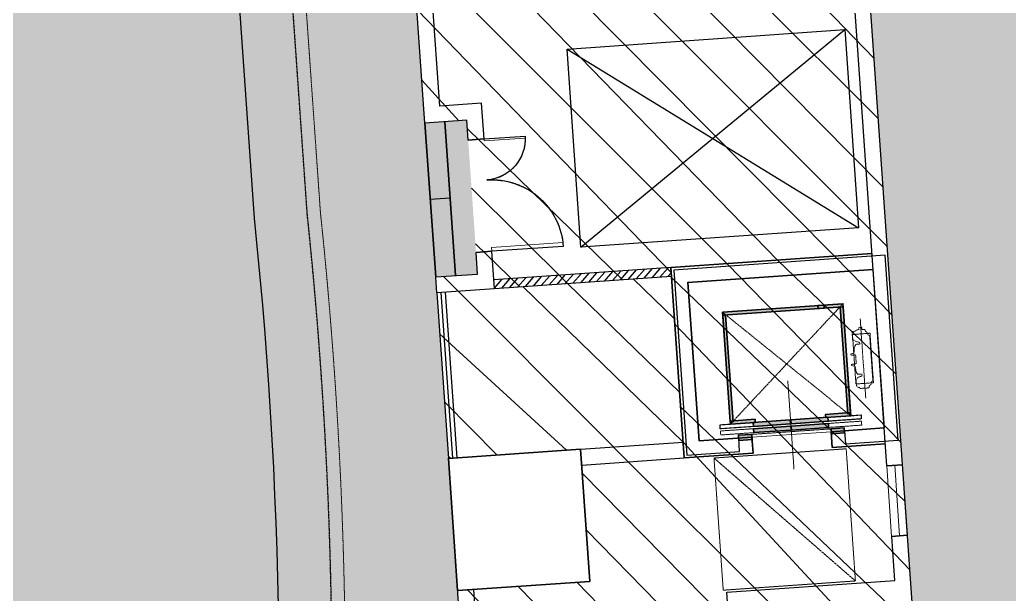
# Model space of a CAD drawing. Header units: millimetres. Extents: x 833941507 to 1669051331, y 817666127 to 1636299673.
# Drawn here: x 834623354 to 834634554, y 817999003 to 818005507 of the extents above; entities that cross this region are included whole.
import ezdxf

# ---------------------------------------------------------------- set-up
doc = ezdxf.new("R2010")
doc.units = ezdxf.units.MM
doc.header["$LTSCALE"] = 3
for name, pattern in [('3A35X-MADL-P-LT-B01-0$0$ACAD_ISO02W033', [5, 4, -1]), ('ACAD_ISO04W033', [10, 8, -1, 0, -1]), ('B0606', [0.7813, 0.39065, -0.39065]), ('B0701', [2.34375, 1.5625, -0.78125]), ('B0703', [4.6875, 3.125, -1.5625]), ('LB01__Road Marking$0$DASHED', [0.75, 0.5, -0.25]), ('LB01__Road Marking$0$x_160725 LB01 interim layout$0$Diag1003.1 - Rbt Give Way', [2, 1, -1])]:
    doc.linetypes.add(name, pattern=pattern)
for name, color, linetype in [('A-WSP-VOID', 7, 'Continuous'), ('BD-CB-SOLID-DH', 251, 'Continuous'), ('LB01__Road Marking$0$MVA832_MARKING', 1, 'Continuous'), ('LB01__Road Marking$0$WSP-SES-SED', 30, 'Continuous'), ('LB01__Road Marking$0$x_160725 LB01 interim layout$0$MVA813_KERB', 1, 'Continuous')]:
    doc.layers.add(name, color=color, linetype=linetype)
for name, color, linetype, lineweight in [('Hatch (CARR)', 252, 'Continuous', 35), ('Hatch (LTC&CB)', 252, 'Continuous', 35), ('LB01__Road Marking$0$AUDIT_D_190415114124-329', 1, 'Continuous', 13), ('UAJ-05SYMB-a', 1, 'Continuous', 9), ('UAJ-08GLAS', 7, 'Continuous', 5), ('UAJ-22INWA', 6, 'Continuous', 35), ('UAJ-23FLOR-h', 251, 'Continuous', 9), ('UAJ-24STAI', 8, 'Continuous', 35), ('UAJ-24STAI-a', 9, '3A35X-MADL-P-LT-B01-0$0$ACAD_ISO02W033', 13), ('UAJ-24STAI-h', 251, 'Continuous', 9), ('UAJ-24STAI-x', 9, 'ACAD_ISO04W033', 5), ('UAJ-24STAI-z', 8, 'B0606', 9), ('UAJ-28STRU', 6, 'Continuous', 35), ('UAJ-32INFR', 7, 'Continuous', 25), ('UAJ-32INFR-d', 9, 'Continuous', 5), ('UAJ-32INFR-z', 8, 'B0703', 9), ('UAJ-61ELEC', 7, 'Continuous', 18)]:
    doc.layers.add(name, color=color, linetype=linetype, lineweight=lineweight)
doc.layers.add('UAJ-24STAI-$', color=32, linetype='Continuous', plot=False)
doc.layers.add('UAJ-28STRU-$', color=32, linetype='Continuous', plot=False)
pattern_1 = [(135, (0, 0), (-673.5192090801866, -673.5192090801866), []), (135, (2.749411666127753e-14, 449.013), (-673.5192090801866, -673.5192090801866), [])]

# ---------------------------------------------------------------- blocks, each defined once
blk = doc.blocks.new('32_UNS-Door-DoubleLeafAsymmatric-plan3')
at = {"layer": 'UAJ-22INWA'}
for p, q in [((50, 0), (50, 180.0000009536743)), ((1324.999999880791, 0), (1324.999999880791, 180))]:
    blk.add_line(p, q, dxfattribs=at)
at = {"layer": 'UAJ-32INFR-d'}
blk.add_line((50, 0), (49.99999988079071, -465), dxfattribs=at)
for points in [[(50, 0), (71.68393766880035, -1.192092895507812e-07), (71.68393778800964, -465), (49.99999988079071, -465)], [(1324.999999880791, 0), (1279.999999880791, -1.192092895507812e-07), (1279.999999880791, -810.0000001192093), (1325, -810)], [(1324.999999880791, 0), (1325, -810)]]:
    blk.add_lwpolyline(points, dxfattribs=at)
at = {"layer": 'UAJ-32INFR-z', "extrusion": (0, 0, -1)}
for centre, radius, start, end in [((-50, 0), 464.9999999999815, 180, 270), ((-1324.999999880791, 0), 810, 270, 0)]:
    blk.add_arc(centre, radius, start, end, dxfattribs=at)
blk = doc.blocks.new('CB-34')
at = {"layer": 'UAJ-24STAI-h'}
for points in [[(1669.529957181177, 1550), (517.5000001192093, 1549.999999880791), (517.5000001192093, 1585), (1669.529957181177, 1585)], [(1882.500000119209, 1550), (1600.000000119209, 1550), (1600, 1585), (1882.500000119209, 1585)], [(517.5, 339), (550.0000001192093, 339), (550.0000001203475, 1549.999999942077), (517.5000000011382, 1549.999999822867)], [(1850, 1550.000000059605), (1882.5, 1549.999999940395), (1882.5, 339.0000001192093), (1850.000000119209, 339)], [(800, 350), (517.5000001192093, 350), (517.5, 315), (800, 314.9999998807907)], [(1882.500000119209, 350), (1600.000000119209, 350), (1600.000000119209, 315), (1882.500000119209, 315)], [(775.5000001192093, 270), (1197.5, 270), (1197.500000119209, 315), (775.5000001192093, 315)], [(775.5, 199.9999998807907), (1197.500000119209, 200), (1197.500000119209, 245), (775.5, 245)], [(1202.500000119209, 270), (1624.500000119209, 270), (1624.5, 315), (1202.5, 315)], [(1202.5, 200), (1624.500000119209, 200), (1624.5, 245), (1202.500000119209, 245)], [(600.0000001192093, 125), (750.0000001192093, 125), (750.0000001192093, 182), (600.0000001192093, 181.9999998807907)], [(1650.000000119209, 125), (1800.000000119209, 125), (1800.000000119209, 182), (1650.000000119209, 182)]]:
    blk.add_hatch(color=256, dxfattribs=at).paths.add_polyline_path(points)
at = {"layer": 'UAJ-24STAI'}
for points in [[(1669.529957181177, 1550), (517.5000001192093, 1549.999999880791), (517.5000001192093, 1585), (1669.529957181177, 1585)], [(1882.500000119209, 1550), (1600.000000119209, 1550), (1600, 1585), (1882.500000119209, 1585)], [(517.5, 339), (550.0000001192093, 339), (550.0000001203475, 1549.999999942077), (517.5000000011382, 1549.999999822867)], [(1850, 1550.000000059605), (1882.5, 1549.999999940395), (1882.5, 339.0000001192093), (1850.000000119209, 339)], [(800, 350), (517.5000001192093, 350), (517.5, 315), (800, 314.9999998807907)], [(1882.500000119209, 350), (1600.000000119209, 350), (1600.000000119209, 315), (1882.500000119209, 315)], [(775.5000001192093, 270), (1197.5, 270), (1197.500000119209, 315), (775.5000001192093, 315)], [(775.5, 199.9999998807907), (1197.500000119209, 200), (1197.500000119209, 245), (775.5, 245)], [(1202.500000119209, 270), (1624.500000119209, 270), (1624.5, 315), (1202.5, 315)], [(1202.5, 200), (1624.500000119209, 200), (1624.5, 245), (1202.500000119209, 245)], [(600.0000001192093, 125), (750.0000001192093, 125), (750.0000001192093, 182), (600.0000001192093, 181.9999998807907)], [(1650.000000119209, 125), (1800.000000119209, 125), (1800.000000119209, 182), (1650.000000119209, 182)]]:
    blk.add_lwpolyline(points, close=True, dxfattribs=at)
at = {"layer": 'UAJ-24STAI-$'}
blk.add_lwpolyline([(517.5000001192093, 1585), (1882.500000119209, 1585), (1882.500000119209, 315), (2000.000000119209, 315), (2000.000000119209, 269.9999998807907), (400.0000001192093, 270), (400.0000001192093, 315.0000001192093), (517.5, 315)], close=True, dxfattribs=at)
at = {"layer": 'UAJ-24STAI-a'}
blk.add_line((1200.000000066459, 757.4999999403954), (1200.000000185668, -242.4999999403954), dxfattribs=at)
for points in [[(1966.750000172011, 669.0000000596046), (2165.750000172011, 669.0000000596046), (2165.750000172011, 1231.000000059605), (1966.750000052802, 1231.000000178814)], [(400.0000001192093, 270), (2000.000000119209, 269.9999998807907), (2000.000000119209, 315), (400.0000001192093, 315.0000001192093)], [(400, 200), (2000, 200), (2000.000000119209, 245), (400, 245)]]:
    blk.add_lwpolyline(points, close=True, dxfattribs=at)
blk.add_lwpolyline([(750.0000001192093, 182), (1650.000000119209, 182)], dxfattribs=at)
at = {"layer": 'UAJ-24STAI-x'}
for p, q in [((517.5, 315), (1882.500000119209, 1585)), ((1882.500000119209, 315), (517.5000001192093, 1585)), ((2066.250000052802, 1399.999999940395), (2066.250000172011, 500.0000000596046))]:
    blk.add_line(p, q, dxfattribs=at)
at = {"layer": 'UAJ-24STAI-z', "flags": 128}
blk.add_lwpolyline([(2074.770000152938, 1304.901902377605, -0.4142135623730951), (2077.770000152938, 1301.901902496815), (2077.770000152938, 1278.401666104794), (2104.507119112365, 1278.406195819378, -0.3749482301613199), (2112.880089931838, 1268.810408651829), (2112.880089812629, 1257.812220156193, -0.1542433398010356), (2136.779965334289, 1237.116247951984), (2138.646259599082, 1236.60272449255), (2138.646259599082, 1214.862724602222, -0.3375838299631195), (2160.319999986045, 1186.41980522871), (2160.319999866836, 706.7801948189735, -0.3375838299638596), (2138.646259599082, 678.3372754454613), (2138.646259599082, 656.5972755551338), (2136.779965334289, 656.0837520956993, -0.1542433397985223), (2112.880089812629, 635.3877798914909), (2112.880089812629, 624.3895936608315, -0.3749482391837352), (2104.507118635528, 614.7938064932823), (2016.828298502318, 614.8086584210396, -0.3720403335817687), (2008.559722953193, 624.3961789011955, -0.1195561982533117), (1987.93045645272, 630.8164194226265, -0.09549265487869965), (1973.838878326766, 646.209302008152, -0.104117110580273), (1971.306633406035, 657.3565106987953), (1971.306633286826, 709.6182580590248, -0.1041171105815051), (1973.838878326766, 720.7654666304588, -0.1275217225976182), (1993.777733617179, 739.9545500874519, -0.09632830015005754), (2039.021903090827, 753.5891006588936), (2045.99282043492, 776.6400001645088), (1992.750000172011, 776.6400001645088), (1992.750000172011, 789.0396863818169), (1985.750000172011, 789.0396862626076, -0.4142135623944502), (1982.750000172011, 792.0396863818169), (1982.750000052802, 806.7418832182884, -0.3599880325571149), (1976.250000172011, 814.5999999642372), (1976.250000172011, 823.5999999642372), (1973.703223996512, 857.8602384924889, 0.276227468585362), (1963.659700446479, 872.1324190497398), (1935.714935713164, 882.5075162053108), (1932.750000172011, 882.6000002026558), (1932.750000052802, 894.6000000834465), (1986.250000172011, 896.1362647414207), (1986.250000172011, 997.0637351870537), (1932.750000052802, 998.6000000834465), (1932.750000172011, 1010.600000083447), (1935.714935713164, 1010.692483961582), (1963.659700446479, 1021.067580997944, 0.2762274686707552), (1973.703223996512, 1035.339761674404), (1976.250000172011, 1069.600000083447), (1976.250000172011, 1078.600000083447, -0.3599880325571657), (1982.750000172011, 1086.458116948605), (1982.750000052802, 1101.160313665867, -0.414213562361685), (1985.750000172011, 1104.160313785076), (1992.750000172011, 1104.160313785076), (1992.750000172011, 1116.560000002384), (2045.99282043492, 1116.560000002384), (2039.021903090827, 1139.61089938879, -0.0963283001732323), (1993.77773349797, 1153.245450079441, -0.0872603553446247), (1979.007494740836, 1165.352755248547), (1964.319999866836, 1165.352755248547), (1964.319999986045, 1264.852755248547), (1981.819999986045, 1264.852755248547), (1981.819999866836, 1257.106072604656, -0.03666062882274079), (1987.930456571929, 1262.383580505848), (1987.952337913863, 1262.396687924862, -0.1192564046935748), (2008.533424907081, 1268.815282046795), (2008.559723072402, 1268.816991508007, -0.3716533619916533), (2016.828298621528, 1278.391341626644), (2042.030000143401, 1278.395611226559), (2042.03000026261, 1301.901902496815, -0.4142135623617295), (2045.030000143401, 1304.901902377605)], format="xyb", close=True, dxfattribs=at)
at = {"layer": 'UAJ-28STRU-$'}
blk.add_lwpolyline([(2400.000000053963, 2100.00000005003), (1.731718839437235e-07, 2100.00000005003), (1.192092895507812e-07, 0), (600.0000001192093, -1.192092753399265e-07), (600.0000001192093, 150), (150.0000001192093, 149.9999998807907), (150.0000001829967, 1950.000000050031), (2250.000000063787, 1950.000000050031), (2250.000000119209, 150), (1800.000000178814, 149.9999998807907), (1800.000000059604, 1.4210854715202e-14), (2400, -1.192092895507812e-07)], close=True, dxfattribs=at)
blk = doc.blocks.new('LB01__Road Marking')
at = {"layer": 'LB01__Road Marking$0$AUDIT_D_190415114124-329', "color": 1, "linetype": 'LB01__Road Marking$0$DASHED', "ltscale": 2}
blk.add_lwpolyline([(834555318.1591753, 817944453.1774079), (834580737.082168, 817947038.8431497, 0.417165218876376), (834626756.804495, 818003324.4050797), (834626068.1776156, 818013174.9269414, -0.02081353460793768), (834625835.512824, 818021430.8118325), (834625986.5476931, 818032663.0675751), (834626097.2313513, 818040894.459167), (834626179.4511237, 818047009.0306418, -0.06065725439883298), (834626803.9749016, 818051620.4200101), (834627204.4459662, 818053151.8589801, -0.09611614066994158), (834632308.5718042, 818060851.6739492, 0.03630728790330327), (834634492.4323119, 818063421.1942466, -0.1453007424370353), (834645481.5527931, 818071778.4626138, -0.1453007424370353)], format="xyb", dxfattribs=at)
at = {"layer": 'LB01__Road Marking$0$MVA832_MARKING', "linetype": 'LB01__Road Marking$0$x_160725 LB01 interim layout$0$Diag1003.1 - Rbt Give Way'}
blk.add_lwpolyline([(834555302.9791975, 817944602.4073254), (834580722.3798147, 817947188.1216521, 0.4171831821632619), (834626607.3542099, 818003311.3049515), (834625918.5428087, 818013164.466323, -0.02081353460795715), (834625685.5263852, 818021432.8287959), (834625836.561252, 818032665.0843724), (834625947.2449101, 818040896.4759643), (834626029.4646826, 818047011.0474391, -0.06065725439838135), (834626658.8548793, 818051658.3697022), (834627061.9436901, 818053199.8191792, -0.09622347540446208), (834632201.6215752, 818060956.8483213, 0.03630728790355544), (834634371.3926781, 818063509.7911261, -0.1453007424376331), (834645428.4859407, 818071918.7619694)], format="xyb", dxfattribs=at)
at = {"layer": 'LB01__Road Marking$0$WSP-SES-SED', "color": 8}
blk.add_lwpolyline([(834626404.2487361, 818005499.7019535), (834626404.256986, 818005499.5839423)], dxfattribs=at)
at = {"layer": 'LB01__Road Marking$0$x_160725 LB01 interim layout$0$MVA813_KERB'}
blk.add_lwpolyline([(834555242.2592865, 817945199.3269954), (834580663.5774822, 817947785.2363821, 0.4172558377377308), (834626009.5557977, 818003258.8654162), (834625320.0035807, 818013122.6238494, -0.02081353460776735), (834625085.5806296, 818021440.8966492), (834625236.6154875, 818032673.1515614, -0.001969337003667856), (834625236.6976488, 818032677.8772377, -0.3181349123091513), (834627048.5979575, 818035197.4944578, -0.2810528539837441)], format="xyb", dxfattribs=at)
blk = doc.blocks.new('D1275')
at = {"layer": 'UAJ-32INFR'}
for p, q in [((1.192092895507812e-07, 810.0000003576279), (0, 1.192092895507812e-07)), ((1275.000000119209, -3.576278686523438e-07), (1275.000000119209, 464.9999995231628))]:
    blk.add_line(p, q, dxfattribs=at)
for centre, radius, start, end in [((0, 1.192092895507812e-07), 810.0000000221479, 0, 90), ((1275.000000119209, -4.76837158203125e-07), 464.9999999828543, 90, 180)]:
    blk.add_arc(centre, radius, start, end, dxfattribs=at)
blk = doc.blocks.new('GBP-LTC-LB01')
at = {"layer": 'BD-CB-SOLID-DH', "ltscale": 10}
h = blk.add_hatch(dxfattribs=at)
h.set_pattern_fill('ANSI31', color=256, scale=20, angle=5.664653749463621e-05, style=0)
h.set_pattern_definition([(48.99904780667622, (834455848.2692313, 817773500.9002647), (-47.92336599797741, 41.6605447806903), [])])
h.paths.add_polyline_path([(834628720.5316845, 818002560.8665731), (834630724.9667522, 818002700.9710928), (834630731.9227964, 818002601.2133172), (834628727.5063086, 818002461.0974928)])
at = {"layer": 'UAJ-23FLOR-h'}
h = blk.add_hatch(dxfattribs=at)
h.set_pattern_fill('EARTH,_O', color=256, scale=180, angle=45.00000010501341)
h.set_pattern_definition([(45.00000010501341, (-1082349.699177861, 54794.90315568447), (-2.96267069188616e-06, 1616.446101792448), [1143, -1143]), (45.00000010501341, (-1082652.782822503, 55097.98679921505), (-2.96267069188616e-06, 1616.446101792448), [1143, -1143]), (45.00000010501341, (-1082955.866467144, 55401.07044274564), (-2.96267069188616e-06, 1616.446101792448), [1143, -1143]), (135.0000001050134, (-1082955.866467515, 55603.12620546969), (-1616.446101792448, -2.96267069188616e-06), [1143, -1143]), (135.0000001050134, (-1082652.782823984, 55906.20985011128), (-1616.446101792448, -2.96267069188616e-06), [1143, -1143]), (135.0000001050134, (-1082349.699180454, 56209.29349475286), (-1616.446101792448, -2.96267069188616e-06), [1143, -1143])])
h.paths.add_polyline_path([(834669469.2548146, 818015499.1701102), (834651080.8176275, 818014213.7929552), (834651091.333055, 818014066.030459), (834669479.7621983, 818015351.5226754)], flags=16)
edge = h.paths.add_edge_path()
edge.add_arc((834611763.613195, 818123015.0723449), 22001.28373588376, 94.00071865262937, 118.6886834190998)
edge.add_line((834601201.8916234, 818142315.5004095), (834593918.3367147, 818141228.3801512))
edge.add_arc((834611768.400262, 818123014.0298539), 25502.69251264854, 93.99715914630349, 134.4212748451599, ccw=False)
edge.add_line((834609990.6837641, 818148454.6872638), (834618164.3568528, 818149025.8389109))
edge.add_line((834618164.3568528, 818149025.8389109), (834618408.292444, 818145534.9100552))
edge.add_line((834618408.292444, 818145534.9100552), (834616365.4114578, 818145392.1596863))
edge.add_line((834616365.4114578, 818145392.1596863), (834616609.385029, 818141900.6873076))
edge.add_line((834616609.385029, 818141900.6873076), (834611621.5474902, 818141552.1522465))
edge.add_line((834611621.5474902, 818141552.1522465), (834611377.6128702, 818145043.0672039))
edge.add_line((834611377.6128702, 818145043.0672039), (834610228.6059371, 818144962.7428077))
h.paths.add_polyline_path([(834673232.9366938, 818197365.8783082), (834607546.4897544, 818192773.8917836), (834599172.4998745, 818174435.3001034), (834588349.0999149, 818152374.5000834), (834578621.5499489, 818133890.6500655), (834568418.2999822, 818115665.3000468), (834556456.700019, 818095618.300025), (834546606.4000474, 818080041.600007), (834532219.3000866, 818058623.7499806), (834523692.1501086, 818046595.7499651), (834515683.5001286, 818035708.4999502), (834508244.2001468, 818025929.8999366), (834500656.3001646, 818016266.0999228), (834489786.8001888, 818002934.0999027), (834483448.3002025, 817995421.2998908), (834478637.6002128, 817989841.6998823), (834458453.7502539, 817967379.2998452), (834441506.4997879, 817949096.357832), (834383075.7479855, 817886437.0757562), (834482026.687943, 817893354.5055006), (834551919.0356153, 817920008.6018127), (834634905.1297382, 817930637.1330649), (834634022.9972101, 817939309.3515325), (834633770.0685325, 817941795.8857912), (834633577.6912351, 817943687.0236263), (834508697.0405153, 817930983.6118022), (834507053.464672, 817930191.4384525), (834506409.4608335, 817939426.9553951), (834507656.9383341, 817945566.7269546), (834503417.0808368, 818006767.0327235), (834503064.3680854, 818011762.6720035), (834514052.9096247, 818025791.9353799), (834520784.6504849, 818034889.3491884), (834526318.8615147, 818042436.9444461), (834532381.6860782, 818050705.6283545), (834536345.7196504, 818056472.6778568), (834542258.4127678, 818065225.6191521), (834550405.86193, 818077286.9078631), (834561578.9964366, 818095001.9633045), (834574522.6610527, 818117080.0346472), (834587768.8781933, 818140310.2095475), (834609774.1305691, 818143594.9757913), (834610001.9653326, 818140335.8947712), (834634252.5395212, 818142031.4686226), (834636806.8958616, 818105492.469254), (834642791.4816118, 818105913.7478601), (834646278.5594581, 818056032.5832597), (834640293.170484, 818055614.1586573), (834643382.3380679, 818011424.9081372), (834641138.4146172, 818011267.9554363), (834645775.7848747, 817944927.8676329), (834639048.3570181, 817944243.5239328), (834640362.1165634, 817931328.1108725), (834651070.3910474, 817932706.91456), (834650587.6677916, 817936476.1291044), (834685105.7378002, 817940896.8578628), (834685588.4610578, 817937127.6433052), (834691373.7890701, 817937868.5701854)])
at = {"ltscale": 10}
blk.add_line((834628000.0054126, 818003475.3256586), (834628224.4576225, 818003491.0165895), dxfattribs=at)
at = {"layer": 'A-WSP-VOID'}
for p, q in [((834629705.9432955, 818002930.8294374, 0.02552314841705079), (834632691.3649359, 818005395.0245658, 0.02552314841705079)), ((834629549.0339913, 818005175.3515404, 0.02552314841705079), (834632848.2742395, 818003150.5024629, 0.02552314841705079))]:
    blk.add_line(p, q, dxfattribs=at)
at = {"layer": 'A-WSP-VOID', "elevation": 0.02552314841705079}
blk.add_lwpolyline([(834629549.0339918, 818005175.3515406), (834632691.3649359, 818005395.0245658), (834632848.2742395, 818003150.5024629), (834629705.9432955, 818002930.8294375)], close=True, dxfattribs=at)
at = {"layer": 'UAJ-05SYMB-a', "linetype": 'B0701', "elevation": -1.164153218269348e-10}
blk.add_lwpolyline([(834631212.066544, 818000544.6916938), (834632708.4146128, 818000649.2978992), (834632813.0208178, 817999152.9498309), (834631316.6727495, 817999048.3436254)], close=True, dxfattribs=at)
at = {"layer": 'UAJ-05SYMB-a', "linetype": 'B0701', "elevation": 0.03712386783627153}
blk.add_lwpolyline([(834631212.0665439, 818000544.6916938), (834632813.0208176, 817999152.9498309)], dxfattribs=at)
at = {"layer": 'UAJ-08GLAS'}
for p, q in [((834633223.2634124, 817999657.7783806), (834633167.4752885, 818000455.8308136)), ((834633313.0443106, 817999664.0545447), (834633257.2561872, 818000462.1069775)), ((834633402.8252095, 817999670.3307085), (834633347.037086, 818000468.3831412))]:
    blk.add_line(p, q, dxfattribs=at)
at = {"layer": 'UAJ-22INWA', "lineweight": -3}
for p, q in [((834633539.0133709, 817997730.1141388, 3.803477333433336e-09), (834631150.1559343, 818031901.7229791, 1.217779477275666e-07)), ((834633168.0229666, 818000455.8690993), (834630983.1469102, 818031709.6084659)), ((834628106.8658576, 818004527.8403097), (834627893.1210543, 818007585.3705139)), ((834628580.7094231, 818004560.9656088), (834628106.8658576, 818004527.8403097)), ((834628413.7003994, 818004368.851096), (834627939.8568449, 818004335.7257922)), ((834630724.9661775, 818002700.9793125), (834628720.5316845, 818002560.8665732)), ((834628074.0998249, 818002415.4360812), (834628061.5482427, 818002594.9812182, -1.366444735140249e-09)), ((834630731.9393003, 818002601.2227312), (834628074.0998249, 818002415.4360812)), ((834629701.556079, 818000644.5952253), (834630863.0468942, 818000725.7923427)), ((834629714.1088238, 818000465.0334569), (834630875.5996388, 818000546.2305745)), ((834633258.6810298, 817999159.0433714), (834633223.8129424, 817999657.8167956)), ((834631358.3189832, 817999026.1934869), (834633258.6810298, 817999159.0433713)), ((834631381.3323486, 817998696.9969059), (834631358.3189832, 817999026.1934869))]:
    blk.add_line(p, q, dxfattribs=at)
at = {"layer": 'UAJ-22INWA'}
for p, q in [((834632999.9543585, 818002860.0184333, -1.366465722692223e-09), (834630724.9661775, 818002700.9793127, -1.366465722692223e-09)), ((834630724.9661775, 818002700.9793127), (834630875.5996388, 818000546.2305745)), ((834633012.5078573, 818002680.4477798), (834630917.0806366, 818002533.9613469)), ((834630917.0806367, 818002533.9613469), (834631042.607951, 818000738.3455538)), ((834632538.9519255, 818000842.951473), (834633138.0351812, 818000884.8319871)), ((834631042.607951, 818000738.3455538), (834631641.140421, 818000780.1875635)), ((834631641.140421, 818000780.1875635), (834631653.6931659, 818000600.6257952)), ((834632538.9519255, 818000842.951473), (834632551.5046704, 818000663.3897047)), ((834632551.5046704, 818000663.389705), (834633150.5879256, 818000705.2702186)), ((834630875.5996029, 818000546.231088), (834631653.6931659, 818000600.6257954))]:
    blk.add_line(p, q, dxfattribs=at)
at = {"layer": 'UAJ-22INWA', "color": 1, "lineweight": -3}
for p, q in [((834628074.0998225, 818002415.436081), (834628205.2077022, 818000539.9926342)), ((834628255.0859709, 818000543.4795095), (834628123.9781132, 818002418.9226425)), ((834628304.9642396, 818000546.9663849), (834628173.8564037, 818002422.4092039))]:
    blk.add_line(p, q, dxfattribs=at)
at = {"layer": 'UAJ-22INWA', "ltscale": 10}
for p, q in [((834633167.4752884, 818000455.8308136), (834633347.037086, 818000468.3831412)), ((834633223.2634125, 817999657.7783805), (834633402.8252095, 817999670.3307084))]:
    blk.add_line(p, q, dxfattribs=at)
at = {"layer": 'UAJ-22INWA', "lineweight": -3, "elevation": -6.869500669989615e-10}
for points in [[(834627939.8568449, 818004335.725792), (834627713.5592905, 818007572.81777), (834627893.1210543, 818007585.3705139)], [(834628608.9530985, 818004156.9516305), (834628580.7094231, 818004560.965609)], [(834628429.3913302, 818004144.398886), (834628413.7003994, 818004368.851096)], [(834628061.5482427, 818002594.981218), (834628535.3917954, 818002628.1065162), (834628518.306605, 818002872.503028)], [(834628727.5063084, 818002461.0974927), (834628697.8683733, 818002885.0557725)], [(834628489.3756752, 817999056.1973366), (834628699.5525683, 817996049.7046914), (834628913.3136649, 817996064.6468873)]]:
    blk.add_lwpolyline(points, dxfattribs=at)
at = {"layer": 'UAJ-22INWA', "lineweight": -3}
blk.add_lwpolyline([(834628925.8664157, 817995885.0851196), (834628532.5434662, 817995857.5913023), (834628205.2079568, 818000539.9890146)], dxfattribs=at)
at = {"layer": 'UAJ-24STAI', "elevation": -6.869500669989615e-10}
for points in [[(834628061.5482403, 818002594.9812179), (834627939.8568449, 818004335.7257922)], [(834628286.0004507, 818002610.6721487), (834628164.3090551, 818004351.4167256)]]:
    blk.add_lwpolyline(points, dxfattribs=at)
at = {"layer": 'UAJ-61ELEC'}
blk.add_line((834632538.9519256, 818000842.951473), (834631641.1404209, 818000780.1875637), dxfattribs=at)
blk.add_blockref('LB01__Road Marking', (2.384185791015625e-07, 1.192092895507812e-07))
at = {"layer": 'UAJ-32INFR'}
for name, p, xscale, rotation in [('32_UNS-Door-DoubleLeafAsymmatric-plan3', (834628605.466226, 818004206.8298995), -0.9999999999999993, 93.99890848708306), ('D1275', (834628697.8683732, 818002885.0557724), -1, 273.998550001581)]:
    blk.add_blockref(name, p, dxfattribs=dict(at, xscale=xscale, rotation=rotation))
at = {"layer": 'UAJ-61ELEC', "rotation": 3.998775531144001}
blk.add_blockref('CB-34', (834630903.4161347, 818000578.4374149), dxfattribs=at)
blk = doc.blocks.new('GBP-STR-B01-L1')
at = {"layer": 'UAJ-28STRU'}
blk.add_lwpolyline([(834628309.8143388, 817999043.6445963), (834628205.2080787, 818000539.9926604), (834629701.5561444, 818000644.5989206), (834629806.1624053, 817999148.250854)], close=True, dxfattribs=at)

msp = doc.modelspace()

# ---------------------------------------------------------------- hatches: boundary and pattern name
at = {"layer": 'Hatch (CARR)'}
h = msp.add_hatch(dxfattribs=at)
h.set_pattern_fill('ANSI36', color=256, scale=150, angle=90)
h.set_pattern_definition([(135, (-187022.2791678905, -52565.43556797504), (-926.0889124852565, 252.5697034050701), [1190.625, -238.125, 0, -238.125])])
edge = h.paths.add_edge_path()
edge.add_line((834611924.5285674, 818109421.9795382), (834607685.9333189, 818109069.0317029))
edge.add_line((834607685.9333189, 818109069.0317029), (834607665.2085136, 818107991.0627096))
edge.add_arc((834589039.2587397, 818108445.5984795), 18631.49504860748, 309.865898157549, 358.6020678849919, ccw=False)
edge.add_arc((834615999.1085237, 818076947.9305882), 22831.05689388325, 131.1287194590977, 153.7989258374957)
edge.add_arc((834586528.4374498, 818091417.1166068), 10000.0226383043, 275.0745481675095, 333.9678967565785, ccw=False)
edge.add_line((834587412.9577368, 818081456.2895012), (834588264.1163628, 818069423.8069654))
edge.add_arc((834582903.8927284, 818050145.0407581), 20010.06806292654, 39.44810754976709, 74.46206477656318, ccw=False)
edge.add_arc((834615731.5683885, 818077154.0027018), 22500.40496489586, 219.4438065653649, 234.5202163538755)
edge.add_arc((834588161.6360995, 818038473.4132097), 25000.00734784145, 12.1660642206499, 54.520360264797375, ccw=False)
edge.add_arc((834582999.1828797, 818037622.7792686), 30226.87180901134, 2.0399708739242897, 11.679977439033507, ccw=False)
edge.add_line((834613206.8980196, 818038698.7557493), (834615631.2604762, 818004019.2636257))
edge.add_arc((834569688.7781495, 818001746.1404777), 45998.68227666659, -6.715735871121581, 2.8325470116383826, ccw=False)
edge.add_arc((834571414.0748671, 818001695.7862222), 44279.59500290213, 274.6272267813296, 353.08790164783454, ccw=False)
edge.add_line((834574986.2241068, 817957560.5136681), (834554838.43618, 817955511.3338273))
edge.add_line((834554838.43618, 817955511.3338273), (834555086.0693473, 817951969.0996875))
edge.add_line((834555086.0693473, 817951969.0996875), (834553985.1375787, 817951373.9306439))
edge.add_line((834553985.1375787, 817951373.9306439), (834556566.8998852, 817951132.0247827))
edge.add_line((834556566.8998852, 817951132.0247827), (834554870.825874, 817950512.5267926))
edge.add_line((834554870.825874, 817950512.5267926), (834555242.2592868, 817945199.3269953))
edge.add_line((834555242.2592868, 817945199.3269953), (834580663.5774826, 817947785.2363821))
edge.add_arc((834575886.0608323, 817997961.0018529), 50402.69939119431, 275.4390559034364, 360.000000000271)
edge.add_arc((834575886.0608389, 817997961.0018531), 50402.69938445091, 0, 6.033545123572209)
edge.add_line((834626009.5557979, 818003258.8654163), (834625320.0035809, 818013122.6238494))
edge.add_arc((834725073.7348828, 818020096.2917871), 99997.19472644464, 179.2295533322738, 183.9989754623971, ccw=False)
edge.add_line((834625085.5806298, 818021440.8966492), (834625236.697649, 818032677.8772377))
edge.add_arc((834627922.0571212, 818032658.0033417), 2685.43301283759, 108.9811807542396, 179.5759712670284, ccw=False)
edge.add_arc((834628204.4121966, 818032510.4798577), 2924.98455717082, 77.00889104197461, 113.27543302077399, ccw=False)
edge.add_line((834628861.9482889, 818035360.5993196), (834628476.3411659, 818040874.2326924))
edge.add_arc((834628077.503284, 818035877.398655), 5012.726010108237, 85.43643376848652, 98.7312967742884)
edge.add_arc((834628036.8578303, 818036256.3859787), 4631.993233472201, 98.94598531661237, 115.2556639829105)
edge.add_arc((834625847.2461665, 818040897.8163618), 499.9922731250711, 179.2291312922244, 295.2567071070752, ccw=False)
edge.add_line((834625347.2991458, 818040904.5431534), (834625429.5189184, 818047019.1146282))
edge.add_arc((834645427.711174, 818046750.2094804), 20000.00008677739, 165.3450134809267, 179.2296202883739, ccw=False)
edge.add_line((834626078.3747905, 818051810.1684713), (834626528.5514432, 818053531.6862797))
edge.add_arc((834626915.5387123, 818053430.4891769), 400.0000000177168, 10.695152377167176, 165.3453209340456, ccw=False)
edge.add_arc((834673015.6694742, 818062137.1754668), 46515.11955036519, 190.6951714240863, 201.3939059048265)
edge.add_line((834629705.6919295, 818045169.4946631), (834632608.6630743, 818049408.1890775))
edge.add_arc((834657538.9597654, 818054466.6885248), 25438.31971198219, 165.4360592545937, 191.4699240814062, ccw=False)
edge.add_arc((834645834.1093973, 818057254.4316806), 13410.80803601128, 134.7551571944779, 164.3886809634555, ccw=False)
edge.add_arc((834654069.5153738, 818049100.0720308), 25000.00000381124, 110.94916711504649, 134.9999999998068, ccw=False)
edge.add_line((834645131.0269992, 818072447.5221221), (834644597.6069973, 818080086.5705675))
edge.add_arc((834649926.7819381, 818053872.7880319), 26750.00000693784, 101.4914377666272, 112.9600991647533)
edge.add_arc((834639130.3294133, 818079447.9432485), 1011.218991569462, 186.4126899392967, 290.9488293182595, ccw=False)
edge.add_arc((834615732.2898611, 818077144.808664), 22500.00000909457, 5.586125076769975, 15.96051403662737)
edge.add_arc((834638326.3981731, 818083606.7178259), 1000.000000096708, 72.18054130292307, 195.9605569039716, ccw=False)
edge.add_arc((834652938.8698812, 818129065.9101906), 46749.99999867704, 252.1804366808144, 259.4591757909558)
edge.add_line((834644386.6088485, 818083104.8252262), (834643939.7361603, 818089497.1383101))
edge.add_arc((834650687.7391248, 818128671.741111), 39751.5414622157, 240.552645855678, 260.2264546383112, ccw=False)
edge.add_arc((834638496.4009235, 818107130.2430995), 14999.50979187298, 192.8811278257501, 240.6519724401148, ccw=False)
edge.add_line((834623874.3586586, 818103786.4168482), (834622817.4273343, 818108620.3345392))
edge.add_arc((834642767.1082911, 818112268.769777), 20280.55349256432, 185.5442359270914, 190.3638307884426, ccw=False)
edge.add_line((834622581.4291993, 818110309.3796762), (834612780.934843, 818109493.2924905))
edge.add_arc((834641861.4179806, 818113470.7547268), 29351.23004846225, 187.7882635547602, 192.6445844580893)
edge.add_line((834613222.0515536, 818107045.6947254), (834612137.9938439, 818106966.7564445))
edge.add_arc((834678301.9925529, 818113956.1661862), 66532.14691934951, 183.9077542116084, 186.0302271486492, ccw=False)
edge = h.paths.add_edge_path(flags=16)
edge.add_arc((834615731.2891132, 818077153.7044541), 12500, 0, 180)
edge.add_arc((834615731.2891132, 818077153.7044541), 12500, 180, 360)
edge = h.paths.add_edge_path(flags=16)
edge.add_line((834611868.9525105, 818104450.8138934), (834613972.7539883, 818104597.8847685))
edge.add_line((834613972.7539883, 818104597.8847685), (834614793.1774402, 818100839.5302539))
edge.add_arc((834613826.0732937, 818100578.154647), 1001.802195056169, -85.30379685559512, 15.123792415676405, ccw=False)
edge.add_arc((834619584.2630095, 818044960.8780395), 54912.98870505806, 95.93306834801301, 97.32695457863969)
edge.add_arc((834612511.2219769, 818100425.7467451), 1002.709727811401, 172.2733697093307, 273.99854999629923, ccw=False)
edge.add_arc((834561933.955179, 818106999.5461824), 49999.99994777545, 352.6009145688089, 357.078101614923)
edge = h.paths.add_edge_path(flags=16)
edge.add_line((834620090.9091382, 818049922.9776292), (834618289.6580604, 818049797.0548971))
edge.add_arc((834580970.7048192, 818042316.7731427), 38061.25176798405, 11.33427539532187, 15.91795170803397)
edge.add_arc((834591802.8816204, 818043743.072171), 27300.13400988516, 19.27623700822855, 22.15258949295576)
edge.add_arc((834617550.8908839, 818054225.7946192), 499.9999998739989, 94.53759005294211, 202.1525944576026, ccw=False)
edge.add_arc((834615731.2890984, 818077153.7045648), 22500.00011170959, 274.5375897114041, 280.0526075713317)
edge.add_arc((834619745.9927177, 818054506.8027898), 500.0000004199199, -8.861719909792726, 100.05260729722511, ccw=False)
edge.add_arc((834638671.9807276, 818051564.0583891), 18653.40096255677, 171.1626590973889, 185.0472684119796)
edge = h.paths.add_edge_path(flags=16)
edge.add_line((834620198.0613732, 818047424.3669351), (834618701.7133052, 818047319.7607301))
edge.add_line((834618701.7133052, 818047319.7607301), (834619053.6485708, 818042377.7867736))
edge.add_line((834619053.6485708, 818042377.7867736), (834619277.5450168, 818039251.2414795))
edge.add_line((834619277.5450168, 818039251.2414795), (834621789.2390194, 818004177.3258013))
edge.add_arc((834571670.8950224, 818002621.7047793), 50142.48061041492, -82.8094267226162, 1.7778303358081757, ccw=False)
edge.add_line((834577947.2294141, 817952873.5793033), (834554875.8287184, 817950440.9631954))
edge.add_line((834554875.8287184, 817950440.9631954), (834554896.5956267, 817950143.9012471))
edge.add_line((834554896.5956267, 817950143.9012471), (834580030.4609287, 817952804.2608175))
edge.add_arc((834573485.4272178, 818001019.3171521), 48657.26177690306, 277.7304593452858, 360.0000000001403)
edge.add_line((834622142.6889946, 818001019.3171523), (834619659.9161898, 818038109.1768906))
edge.add_arc((834783609.8433712, 818029932.1045521), 164153.7180048101, 174.3889035222556, 177.144714625774, ccw=False)
edge.add_arc((834619491.2976546, 818046225.8154538), 789.836621362968, 342.0455665106547, 367.1703407386046)
edge.add_line((834620274.9573171, 818046324.4025819), (834620198.0613732, 818047424.3669351))
h = msp.add_hatch(dxfattribs=at)
h.set_pattern_fill('ANSI32', color=256, scale=100, angle=90)
h.set_pattern_definition(pattern_1)
h.paths.add_polyline_path([(834631150.1559342, 818031901.722979), (834628328.9788228, 818031704.5010633), (834628341.5315738, 818031524.9392954), (834626744.7140235, 818031413.319543), (834626688.4526601, 818027254.5320952), (834627162.2662148, 818027287.6552955), (834627282.5633473, 818025566.855017), (834626665.6183771, 818025523.7258339), (834626663.1898122, 818025343.1167573), (834627868.8084955, 818025427.3987466), (834628008.2834334, 818023432.2679653), (834626611.6918808, 818023334.6354522), (834627556.695233, 818009817.3431606), (834628504.2926164, 818009883.5875195), (834628678.6843473, 818007389.6775229), (834627730.9936407, 818007323.4266746), (834627939.8568449, 818004335.725792), (834628413.7003994, 818004368.8510959), (834628547.9315685, 818002448.5575745), (834630731.9399245, 818002601.2227749), (834630724.9661775, 818002700.9793125), (834633179.5161983, 818002872.5711827)])
h = msp.add_hatch(dxfattribs=at)
h.set_pattern_fill('ANSI32', color=256, scale=100, angle=90)
h.set_pattern_definition(pattern_1)
h.paths.add_polyline_path([(834633179.5161984, 818002872.5711826), (834633720.6135304, 817995131.7036399), (834631888.876698, 817995443.853849), (834631805.8454165, 817996631.5570184), (834630344.4061656, 817996529.3912041), (834630369.7134749, 817996167.3807137), (834630389.6647824, 817996168.775463), (834630402.2810674, 817995988.2885426), (834628532.5434662, 817995857.5913022), (834628309.814339, 817999043.6445962), (834629806.1624055, 817999148.250854), (834629701.5561447, 818000644.5989206), (834630863.0468943, 818000725.7923424), (834630724.9661775, 818002700.9793125)])
h = msp.add_hatch(dxfattribs=at)
h.set_pattern_fill('ANSI32', color=256, scale=100, angle=90)
h.set_pattern_definition(pattern_1)
h.paths.add_polyline_path([(834628061.5482428, 818002594.9812177), (834628535.3917954, 818002628.1065161), (834628547.9315685, 818002448.5575745), (834630731.9393004, 818002601.2227312), (834630863.0468943, 818000725.7923425), (834628205.2079568, 818000539.9890146)])
at = {"layer": 'Hatch (LTC&CB)'}
h = msp.add_hatch(dxfattribs=at)
h.set_pattern_fill('ANSI38', color=256, scale=100)
h.set_pattern_definition([(318.9998376927443, (834479093.7342951, 818230174.1493032), (208.2994204990571, 239.6197016519238), []), (48.99983769274426, (834479093.7342951, 818230174.1493032), (176.9791393461904, 687.5388238029047), [793.75, -476.25])])
edge = h.paths.add_edge_path()
edge.add_line((834601196.1932279, 818142314.5248821), (834603754.2640262, 818142696.3710381))
edge.add_line((834603754.2640262, 818142696.3710381), (834603901.899728, 818141707.3292294))
edge.add_line((834603901.899728, 818141707.3292294), (834603810.4683098, 818141693.6886882))
edge.add_arc((834611763.2944388, 818123016.3620529), 20299.99935169609, 113.0643579575305, 141.3575808429331)
edge.add_line((834595907.8101043, 818135692.8596053), (834595395.44903, 818135656.8608108))
edge.add_line((834595395.44903, 818135656.8608108), (834583111.7173193, 818114341.0318873))
edge.add_line((834583111.7173193, 818114341.0318873), (834578121.5842528, 818106513.8910732))
edge.add_line((834578121.5842528, 818106513.8910732), (834575731.6542978, 818102809.499759))
edge.add_line((834575731.6542978, 818102809.499759), (834574387.4489166, 818100725.9814435))
edge.add_line((834574387.4489166, 818100725.9814435), (834573113.9765022, 818098752.0992287))
edge.add_line((834573113.9765022, 818098752.0992287), (834573145.2547638, 818098730.6477773))
edge.add_line((834573145.2547638, 818098730.6477773), (834569989.114683, 818093770.2015171))
edge.add_line((834569989.114683, 818093770.2015171), (834566534.9997851, 818088385.676982))
edge.add_line((834566534.9997851, 818088385.676982), (834566514.0877519, 818088398.2967066))
edge.add_line((834566514.0877519, 818088398.2967066), (834558743.6087797, 818076256.6317656))
edge.add_line((834558743.6087797, 818076256.6317656), (834557653.4005865, 818074495.7072132))
edge.add_line((834557653.4005865, 818074495.7072132), (834553498.9169745, 818068288.5571573))
edge.add_line((834553498.9169745, 818068288.5571573), (834548580.861871, 818060932.1282293))
edge.add_line((834548580.861871, 818060932.1282293), (834544328.2635252, 818054726.3367485))
edge.add_line((834544328.2635252, 818054726.3367485), (834544332.1488035, 818054704.6644962))
edge.add_line((834544332.1488035, 818054704.6644962), (834540324.5978602, 818048716.6949816))
edge.add_line((834540324.5978602, 818048716.6949816), (834541041.3244038, 818048232.540333))
edge.add_line((834541041.3244038, 818048232.540333), (834540089.7288045, 818046823.8296406))
edge.add_line((834540089.7288045, 818046823.8296406), (834539737.5511322, 818047061.7285419))
edge.add_line((834539737.5511322, 818047061.7285419), (834533115.7546033, 818038377.7374016))
edge.add_line((834533115.7546033, 818038377.7374016), (834515220.9619001, 818015146.6305978))
edge.add_arc((834538026.0069846, 818000636.2612507), 27029.99999804167, 147.5322628657497, 176.1870880981713)
edge.add_line((834511055.837681, 818002433.7226919), (834511444.9861017, 817996891.2334589))
edge.add_line((834511444.9861017, 817996891.2334589), (834511474.1084727, 817996474.6528435))
edge.add_line((834511474.1084727, 817996474.6528435), (834508641.2167096, 817996276.6106825))
edge.add_line((834508641.2167096, 817996276.6106825), (834508910.6816144, 817992422.053122))
edge.add_line((834508910.6816144, 817992422.053122), (834511353.3752296, 817992955.9577066))
edge.add_line((834511353.3752296, 817992955.9577066), (834513357.6638721, 817964213.0085849))
edge.add_line((834513357.6638721, 817964213.0085849), (834513308.9477361, 817964209.6026397))
edge.add_line((834513308.9477361, 817964209.6026397), (834513879.4049544, 817955918.7523347))
edge.add_line((834513879.4049544, 817955918.7523347), (834514876.6139696, 817955988.4575205))
edge.add_line((834514876.6139696, 817955988.4575205), (834515053.0661077, 817953464.409199))
edge.add_arc((834528221.0653924, 817954382.9922421), 13199.99999874826, 183.9904169536054, 259.8372334186261)
edge.add_line((834525891.9897077, 817941390.0939349), (834525974.5254321, 817940578.7091386))
edge.add_line((834525974.5254321, 817940578.7091386), (834555356.336757, 817943567.4939791))
edge.add_line((834555356.336757, 817943567.4939791), (834594711.6949315, 817947570.8029128))
edge.add_line((834594711.6949315, 817947570.8029128), (834594754.1988673, 817947152.9591447))
edge.add_line((834594754.1988673, 817947152.9591447), (834616096.9028597, 817949323.9834652))
edge.add_line((834616096.9028597, 817949323.9834652), (834631854.2065201, 817950926.8492302))
edge.add_line((834631854.2065201, 817950926.8492302), (834631836.7081357, 817951177.1563083))
edge.add_line((834631836.7081357, 817951177.1563083), (834639760.382062, 817951731.0818821))
edge.add_line((834639760.382062, 817951731.0818821), (834640506.9704407, 817944391.5874598))
edge.add_line((834640506.9704407, 817944391.5874598), (834508703.5709968, 817930984.2761916))
edge.add_line((834508703.5709968, 817930984.2761916), (834508663.5146245, 817930982.1632618))
edge.add_line((834508663.5146245, 817930982.1632618), (834507053.4646711, 817930191.4384522))
edge.add_line((834507053.4646711, 817930191.4384522), (834506409.4608326, 817939426.9553951))
edge.add_line((834506409.4608326, 817939426.9553951), (834507674.9508276, 817945699.3234407))
edge.add_line((834507674.9508276, 817945699.3234407), (834503067.5031257, 818011766.6800821))
edge.add_line((834503067.5031257, 818011766.6800821), (834515005.9420724, 818027008.3036696))
edge.add_line((834515005.9420724, 818027008.3036696), (834526318.8603592, 818042436.9452374))
edge.add_line((834526318.8603592, 818042436.9452374), (834533248.4343333, 818051887.545926))
edge.add_line((834533248.4343333, 818051887.545926), (834545204.9352987, 818069586.3738981))
edge.add_line((834545204.9352987, 818069586.3738981), (834551695.4067936, 818079200.6226892))
edge.add_line((834551695.4067936, 818079200.6226892), (834551700.6621838, 818079300.5666262))
edge.add_line((834551700.6621838, 818079300.5666262), (834554860.111537, 818084257.5104706))
edge.add_line((834554860.111537, 818084257.5104706), (834556162.9385583, 818086301.5433419))
edge.add_line((834556162.9385583, 818086301.5433419), (834561579.1108731, 818095002.152886))
edge.add_line((834561579.1108731, 818095002.152886), (834564610.1881032, 818100023.5882319))
edge.add_line((834564610.1881032, 818100023.5882319), (834566711.8413072, 818103505.2825594))
edge.add_line((834566711.8413072, 818103505.2825594), (834567220.9571147, 818104369.6755948))
edge.add_line((834567220.9571147, 818104369.6755948), (834571219.8492384, 818111331.3275263))
edge.add_line((834571219.8492384, 818111331.3275263), (834579233.5847297, 818125278.3035975))
edge.add_line((834579233.5847297, 818125278.3035975), (834584805.1873057, 818135090.7915635))
edge.add_line((834584805.1873057, 818135090.7915635), (834587768.4359322, 818140310.1481816))
edge.add_line((834587768.4359322, 818140310.1481816), (834593953.3663634, 818141233.3798261))
edge.add_arc((834611682.4142298, 818123278.8372545), 25232.61257183928, 93.84603158733529, 134.6379365759465, ccw=False)
edge.add_line((834609989.9237372, 818148454.6235011), (834618164.07139, 818149025.8201461))
edge.add_line((834618164.07139, 818149025.8201461), (834618408.0113981, 818145534.900405))
edge.add_line((834618408.0113981, 818145534.900405), (834616365.1302586, 818145392.1522276))
edge.add_line((834616365.1302586, 818145392.1522276), (834616609.1098313, 818141900.6663029))
edge.add_line((834616609.1098313, 818141900.6663029), (834611621.272795, 818141552.1240568))
edge.add_line((834611621.272795, 818141552.1240568), (834611377.3331451, 818145043.038663))
edge.add_arc((834611845.1982398, 818122938.1113777), 22109.8780646978, 91.21252121934131, 118.7925777614652)
h = msp.add_hatch(color=256, dxfattribs=at)
h.dxf.hatch_style = 1
edge = h.paths.add_edge_path()
edge.add_line((834612214.6375813, 817949110.0002185), (834612172.1336489, 817949527.8439448))
edge.add_line((834612172.1336489, 817949527.8439448), (834610540.982439, 817949361.9198486))
edge.add_line((834610540.982439, 817949361.9198486), (834610125.2551692, 817955305.2055875))
edge.add_line((834610125.2551692, 817955305.2055875), (834611591.1819384, 817956523.4515793))
edge.add_line((834611591.1819384, 817956523.4515793), (834620590.7671256, 817957152.4729878))
edge.add_line((834620590.7671256, 817957152.4729878), (834620675.6528503, 817959016.2771101))
edge.add_line((834620675.6528503, 817959016.2771101), (834619013.2072828, 817959619.5505978))
edge.add_line((834619013.2072828, 817959619.5505978), (834618970.1472836, 817958892.0707971))
edge.add_line((834618970.1472836, 817958892.0707971), (834616222.309842, 817958696.7011107))
edge.add_line((834616222.309842, 817958696.7011107), (834615825.3826407, 817964723.4096224))
edge.add_line((834615825.3826407, 817964723.4096224), (834618845.102228, 817968731.5252159))
edge.add_line((834618845.102228, 817968731.5252159), (834622843.9141976, 817969034.4134744))
edge.add_line((834622843.9141976, 817969034.4134744), (834623164.4532439, 817964450.607226))
edge.add_line((834623164.4532439, 817964450.607226), (834625502.4981271, 817964614.049624))
edge.add_line((834625502.4981271, 817964614.049624), (834625828.9228436, 817959944.6804245))
edge.add_line((834625828.9228436, 817959944.6804245), (834634803.4036009, 817960572.0654542))
edge.add_line((834634803.4036009, 817960572.0654542), (834633575.2073323, 817978140.9004546))
edge.add_line((834633575.2073323, 817978140.9004546), (834631285.9313377, 817977980.8625063))
edge.add_line((834631285.9313377, 817977980.8625063), (834631280.7010247, 817978055.6799079))
edge.add_line((834631280.7010247, 817978055.6799079), (834629963.9084734, 817977963.6259617))
edge.add_line((834629963.9084734, 817977963.6259617), (834629278.7370969, 817987764.7162553))
edge.add_line((834629278.7370969, 817987764.7162553), (834630575.5720872, 817987855.3749666))
edge.add_line((834630575.5720872, 817987855.3749666), (834630235.9597851, 817993000.3354576))
edge.add_line((834630235.9597851, 817993000.3354576), (834630609.3495743, 817993026.4347783))
edge.add_line((834630609.3495743, 817993026.4347783), (834630389.6716566, 817996168.7759436))
edge.add_line((834630389.6716566, 817996168.7759436), (834630369.7134746, 817996167.3807136))
edge.add_line((834630369.7134746, 817996167.3807136), (834630344.4061656, 817996529.3912042))
edge.add_line((834630344.4061656, 817996529.3912042), (834631805.8454168, 817996631.5570185))
edge.add_line((834631805.8454168, 817996631.5570185), (834631888.876698, 817995443.8538494))
edge.add_line((834631888.876698, 817995443.8538494), (834633724.239446, 817995072.431741))
edge.add_line((834633724.239446, 817995072.431741), (834631150.1559343, 818031901.7229791))
edge.add_line((834631150.1559343, 818031901.7229791), (834629476.179728, 818031784.6992047))
edge.add_line((834629476.179728, 818031784.6992047), (834629384.084733, 818033101.5160028))
edge.add_line((834629384.084733, 818033101.5160028), (834629101.5193477, 818033081.7542199))
edge.add_line((834629101.5193477, 818033081.7542199), (834628452.6940117, 818042359.0336378))
edge.add_line((834628452.6940117, 818042359.0336378), (834627691.5720665, 818042305.8253493))
edge.add_line((834627691.5720665, 818042305.8253493), (834627586.9638195, 818043802.2018669))
edge.add_line((834627586.9638195, 818043802.2018669), (834629083.2834291, 818043906.8061367))
edge.add_line((834629083.2834291, 818043906.8061367), (834634922.5486019, 818052432.7993287))
edge.add_line((834634922.5486019, 818052432.7993287), (834635011.6745062, 818051157.8906631))
edge.add_line((834635011.6745062, 818051157.8906631), (834636432.6195279, 818051257.2257228))
edge.add_line((834636432.6195279, 818051257.2257228), (834636182.959632, 818054828.5091127))
edge.add_line((834636182.959632, 818054828.5091127), (834638083.9152257, 818054961.4011304))
edge.add_line((834638083.9152257, 818054961.4011304), (834637871.4183159, 818058001.0802438))
edge.add_line((834637871.4183159, 818058001.0802438), (834640529.3253189, 818058186.8921846))
edge.add_line((834640529.3253189, 818058186.8921846), (834640330.6145107, 818061029.3436989))
edge.add_line((834640330.6145107, 818061029.3436989), (834641998.217142, 818060691.8711828))
edge.add_line((834641998.217142, 818060691.8711828), (834641928.4389147, 818061690.1093589))
edge.add_line((834641928.4389147, 818061690.1093589), (834643813.5705367, 818061323.6424457))
edge.add_line((834643813.5705367, 818061323.6424457), (834643801.3727725, 818061498.1262876))
edge.add_line((834643801.3727725, 818061498.1262876), (834643766.458063, 818061495.6843451))
edge.add_line((834643766.458063, 818061495.6843451), (834643266.9685764, 818068641.1994001))
edge.add_arc((834654060.8209449, 818049124.8102661), 22302.39210890619, 114.6945746145962, 118.945492097803, ccw=False)
edge.add_line((834644743.3042742, 818069387.5982498), (834645326.8805841, 818069645.9184135))
edge.add_line((834645326.8805841, 818069645.9184135), (834646278.9591959, 818056035.5209601))
edge.add_line((834646278.9591959, 818056035.5209601), (834640292.9687338, 818055617.0543199))
edge.add_line((834640292.9687338, 818055617.0543199), (834643382.3378763, 818011424.9079072))
edge.add_line((834643382.3378763, 818011424.9079072), (834641138.4595566, 818011268.0436451))
edge.add_line((834641138.4595566, 818011268.0436451), (834645776.1294343, 817944927.5770856))
edge.add_line((834645776.1294343, 817944927.5770856), (834640606.4570531, 817944401.7074414))
edge.add_line((834640606.4570531, 817944401.7074414), (834639850.0633321, 817951837.5953469))
edge.add_line((834639850.0633321, 817951837.5953469), (834631650.1726205, 817951264.3601016))
edge.add_line((834631650.1726205, 817951264.3601016), (834631662.4822836, 817951088.2755091))
edge.add_line((834631662.4822836, 817951088.2755091), (834612214.6375813, 817949110.0002185))
h = msp.add_hatch(color=256, dxfattribs=at)
h.dxf.hatch_style = 1
edge = h.paths.add_edge_path()
edge.add_line((834627048.6055906, 818035197.4767082), (834626823.3035786, 818032922.464336))
edge.add_line((834626823.3035786, 818032922.464336), (834626740.5772477, 818032916.6811283))
edge.add_line((834626740.5772477, 818032916.6811283), (834626761.0836354, 818032623.345968))
edge.add_line((834626761.0836354, 818032623.345968), (834626688.4526601, 818027254.5320953))
edge.add_line((834626688.4526601, 818027254.5320953), (834627162.2662148, 818027287.6552955))
edge.add_line((834627162.2662148, 818027287.6552955), (834627282.5633475, 818025566.855017))
edge.add_line((834627282.5633475, 818025566.855017), (834626665.6183772, 818025523.7258339))
edge.add_line((834626665.6183772, 818025523.7258339), (834626663.1898122, 818025343.1167516))
edge.add_line((834626663.1898122, 818025343.1167516), (834626802.6648332, 818023347.9859334))
edge.add_line((834626802.6648332, 818023347.9859334), (834626611.6918808, 818023334.6354522))
edge.add_line((834626611.6918808, 818023334.6354522), (834627939.8568449, 818004335.725792))
edge.add_line((834627939.8568449, 818004335.725792), (834628413.7003994, 818004368.851096))
edge.add_line((834628413.7003994, 818004368.851096), (834628535.3917954, 818002628.1065162))
edge.add_line((834628535.3917954, 818002628.1065162), (834628061.5482428, 818002594.9812179))
edge.add_line((834628061.5482428, 818002594.9812179), (834628532.5434663, 817995857.5913022))
edge.add_line((834628532.5434663, 817995857.5913022), (834630202.7847583, 817995974.3434752))
edge.add_line((834630202.7847583, 817995974.3434752), (834630326.2043561, 817994208.6516556))
edge.add_line((834630326.2043561, 817994208.6516556), (834627646.6806614, 817994021.3492485))
edge.add_line((834627646.6806614, 817994021.3492485), (834627528.9496328, 817992720.5598462))
edge.add_arc((834574691.3597147, 817998158.4512757), 53116.6788451996, 342.04422184759096, 354.123972514747, ccw=False)
edge.add_line((834625220.9767747, 817981783.4895561), (834625269.1972772, 817981093.7289158))
edge.add_line((834625269.1972772, 817981093.7289158), (834629543.7608265, 817981392.5536895))
edge.add_line((834629543.7608265, 817981392.5536895), (834629854.4391514, 817976948.5205013))
edge.add_line((834629854.4391514, 817976948.5205013), (834628207.8954535, 817976833.4144695))
edge.add_line((834628207.8954535, 817976833.4144695), (834628143.0396066, 817977761.1502687))
edge.add_line((834628143.0396066, 817977761.1502687), (834623580.9770592, 817977442.2270772))
edge.add_arc((834568853.8703967, 818001141.796137), 59638.29120009088, 332.58267856857367, 336.58497992882474, ccw=False)
edge.add_line((834621793.3632252, 817973680.2616509), (834620611.7634478, 817971648.9266284))
edge.add_line((834620611.7634478, 817971648.9266284), (834620124.5130982, 817970775.4788325))
edge.add_arc((834575971.1344049, 817997893.8966199), 51816.30470548272, 320.22778151992856, 328.44230735779234, ccw=False)
edge.add_line((834615796.8254075, 817964745.0841299), (834615977.333419, 817962163.0564457))
edge.add_line((834615977.333419, 817962163.0564457), (834613319.841407, 817961977.277379))
edge.add_arc((834576227.4423053, 817997591.5320718), 51421.99148648958, 305.9093794737083, 316.16467704694713, ccw=False)
edge.add_line((834606386.695102, 817955942.5143261), (834606452.7408731, 817954997.8645345))
edge.add_line((834606452.7408731, 817954997.8645345), (834604923.559093, 817954890.9630008))
edge.add_arc((834515834.8983518, 818095482.9064952), 166441.8338285359, 301.12984242202333, 302.3611400986692, ccw=False)
edge.add_arc((834585978.1532656, 817980307.1441522), 31592.9534913414, 295.2827171410054, 300.2248325707806, ccw=False)
edge.add_line((834599471.0340397, 817951740.4348786), (834599205.8720083, 817951605.8382611))
edge.add_line((834599205.8720083, 817951605.8382611), (834598350.64411, 817951192.1241022))
edge.add_line((834598350.64411, 817951192.1241022), (834596271.5562094, 817950220.4794042))
edge.add_line((834596271.5562094, 817950220.4794042), (834596504.1352893, 817947934.0625533))
edge.add_line((834596504.1352893, 817947934.0625533), (834555343.7784239, 817943747.1381477))
edge.add_line((834555343.7784239, 817943747.1381477), (834555242.2592868, 817945199.3269954))
edge.add_line((834555242.2592868, 817945199.3269954), (834580663.5774826, 817947785.2363822))
edge.add_arc((834575886.0608318, 817997961.0018533), 50402.69939159552, 275.4390559039375, 359.9999999998644)
edge.add_arc((834575886.0608424, 817997961.0018532), 50402.69938099384, 0, 6.033545123850517)
edge.add_line((834626009.5557979, 818003258.8654163), (834625320.0035809, 818013122.6238495))
edge.add_arc((834725073.7348845, 818020096.2917873), 99997.1947281095, 179.2295533322867, 183.9989754623305, ccw=False)
edge.add_line((834625085.5806298, 818021440.8966494), (834625236.6154877, 818032673.1515614))
edge.add_arc((834627922.131651, 818032657.8952187), 2685.559498428695, 108.98193407520071, 179.6745077713304, ccw=False)
edge.add_arc((834627048.5889894, 818035197.4482911), 0.03291093054524347, 288.9820364280557, 419.7066343212142)

# ---------------------------------------------------------------- block references
for name in ['GBP-STR-B01-L1', 'GBP-LTC-LB01']:
    msp.add_blockref(name, (0, 0))

doc.saveas('drawing.dxf')
